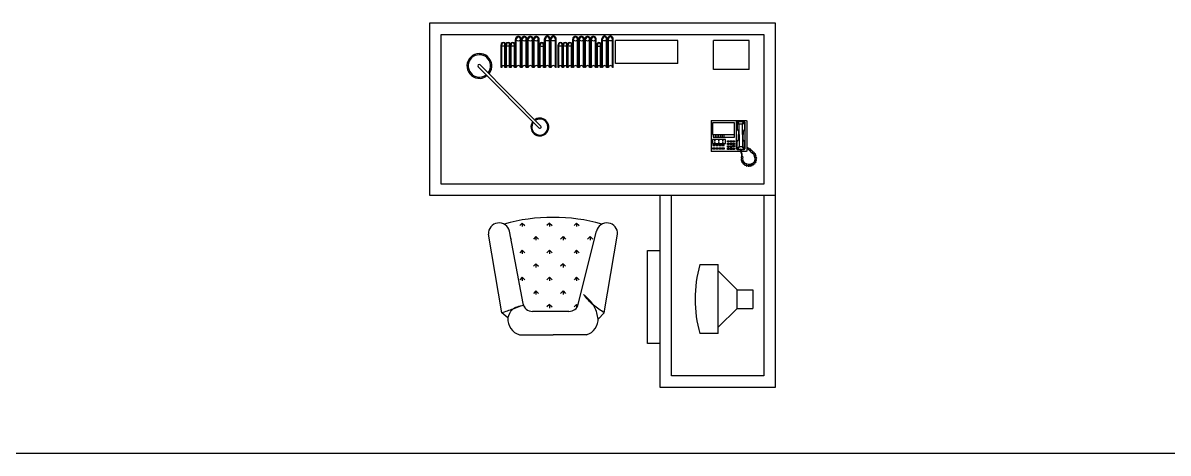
# Model space of a CAD drawing. Header units: millimetres. Extents: x 20731 to 81854, y 49951 to 93037.
# Drawn here: x 62658 to 68622, y 67193 to 69436 of the extents above; entities that cross this region are included whole.
import ezdxf

# ---------------------------------------------------------------- set-up
doc = ezdxf.new("R2010")
doc.units = ezdxf.units.MM
doc.layers.add('www.cad-blocks.net', color=7, linetype='Continuous')

# ---------------------------------------------------------------- blocks, each defined once
blk = doc.blocks.new('A$C260B75E0')
for p, q in [((0, 0), (0, 1800)), ((0, 1800), (900, 1800)), ((900, 1800), (900, 0)), ((900, 1800), (1900.5, 1800)), ((1900.5, 1800), (1900.5, 1200)), ((60, 1740), (840, 1740)), ((60, 60), (60, 1740)), ((840, 1740), (840, 60)), ((900, 1740), (1840.5, 1740)), ((1840.5, 1740), (1840.5, 1260)), ((1391, 1682.5), (1489, 1682.5)), ((1391, 1600.4), (1391, 1682.5)), ((1489, 1600.4), (1489, 1682.5)), ((242.2, 1663), (92.2, 1663)), ((92.2, 1663), (92.2, 1478)), ((242.2, 1663), (242.2, 1478)), ((1293.2, 1502.5), (1391, 1600.4)), ((1489, 1600.4), (1391, 1600.4)), ((1586.9, 1502.5), (1489, 1600.4)), ((1293.2, 1502.5), (1260, 1502.5)), ((1260, 1406.5), (1260, 1502.5)), ((1586.9, 1502.5), (1293.2, 1502.5)), ((1620, 1502.5), (1586.9, 1502.5)), ((1620, 1502.5), (1620, 1406.5)), ((242.2, 1478), (92.2, 1478)), ((212.2, 1293.1), (92.2, 1293.1)), ((92.2, 1293.1), (92.2, 967.8)), ((212.2, 1293.1), (212.2, 967.8)), ((1840.5, 1260), (900, 1260)), ((1900.5, 1200), (900, 1200)), ((1186.9, 1133.6), (1186.9, 1200)), ((1671.3, 1200), (1671.3, 1133.6)), ((1671.3, 1133.6), (1186.9, 1133.6)), ((233.1, 956.3), (84.8, 956.3)), ((85.4, 956.3), (85.4, 952.1)), ((212.2, 967.8), (92.2, 967.8)), ((1511.1, 909.1), (1101.7, 978.8)), ((233.1, 926.9), (82.9, 926.9)), ((233.1, 896), (82.9, 896)), ((233.1, 952.1), (84.6, 952.1)), ((233.1, 921.3), (84.6, 921.3)), ((233.1, 925.4), (84.8, 925.4)), ((233.1, 931), (85.1, 931)), ((233.1, 900.2), (85.1, 900.2)), ((85.4, 931), (85.4, 926.9)), ((85.4, 925.4), (85.4, 921.3)), ((85.4, 900.2), (85.4, 896)), ((1544.9, 877.4), (1511.1, 909.1)), ((233.1, 863.4), (85.8, 863.4)), ((233.1, 867.5), (85.9, 867.5)), ((233.1, 836.7), (85.9, 836.7)), ((233.1, 842.3), (86.3, 842.3)), ((86.5, 867.5), (86.5, 863.4)), ((86.5, 842.3), (86.5, 838.2)), ((233.1, 838.2), (86.5, 838.2)), ((86.5, 836.7), (86.5, 832.5)), ((115.5, 893.6), (115.5, 890.3)), ((233.1, 890.3), (115.5, 890.3)), ((115.5, 873.4), (115.5, 870.1)), ((233.1, 873.4), (115.5, 873.4)), ((233.1, 870.1), (115.5, 870.1)), ((233.1, 893.6), (115.6, 893.6)), ((1466.5, 773.9), (1086, 868.1)), ((1114.3, 835.9), (1127.6, 849.1)), ((1114.3, 835.9), (1127.6, 822.6)), ((1114.3, 835.9), (1133.1, 835.9)), ((233.1, 832.5), (85.8, 832.5)), ((233.1, 800.7), (85.8, 800.7)), ((233.1, 804.8), (85.9, 804.8)), ((233.1, 811.4), (86.3, 811.4)), ((233.1, 779.6), (86.3, 779.6)), ((86.5, 811.4), (86.5, 807.3)), ((233.1, 807.3), (86.5, 807.3)), ((86.5, 804.8), (86.5, 800.7)), ((86.5, 779.6), (86.5, 775.4)), ((233.1, 775.4), (86.5, 775.4)), ((1043.6, 765.2), (1056.8, 778.4)), ((1185, 765.2), (1198.3, 778.4)), ((1268.7, 822.9), (1269, 822.6)), ((1326.4, 765.2), (1339.7, 778.4)), ((1626.3, 816.4), (1626.3, 642.2)), ((233.1, 769.8), (85.8, 769.8)), ((233.1, 773.9), (85.9, 773.9)), ((233.1, 748.7), (86.3, 748.7)), ((86.5, 773.9), (86.5, 769.8)), ((86.5, 748.7), (86.5, 744.6)), ((233.1, 744.6), (86.5, 744.6)), ((233.1, 738.8), (113.8, 738.8)), ((233.1, 721.9), (114.2, 721.9)), ((114.4, 742.1), (114.4, 738.8)), ((233.1, 742.1), (114.4, 742.1)), ((114.4, 721.9), (114.4, 718.6)), ((233.1, 718.6), (114.4, 718.6)), ((114.4, 717.4), (114.4, 714.1)), ((233.1, 717.4), (114.4, 717.4)), ((1043.6, 765.2), (1056.8, 751.9)), ((1043.6, 765.2), (1062.3, 765.2)), ((1185, 765.2), (1198.3, 751.9)), ((1185, 765.2), (1203.8, 765.2)), ((1326.4, 765.2), (1339.7, 751.9)), ((1326.4, 765.2), (1345.2, 765.2)), ((1467.9, 765.2), (1474.1, 771.4)), ((1467.9, 765.2), (1481.1, 751.9)), ((1467.9, 765.2), (1484.7, 765.2)), ((1504.5, 725.4), (1504.5, 535.1)), ((233.1, 658.5), (84.8, 658.5)), ((85.4, 658.5), (85.4, 654.4)), ((233.1, 714.1), (113.8, 714.1)), ((233.1, 689.6), (113.8, 689.6)), ((233.1, 697.2), (114.2, 697.2)), ((233.1, 672.7), (114.2, 672.7)), ((114.4, 697.2), (114.4, 693.9)), ((233.1, 693.9), (114.4, 693.9)), ((114.4, 692.9), (114.4, 689.6)), ((233.1, 692.9), (114.4, 692.9)), ((114.4, 672.7), (114.4, 669.4)), ((233.1, 669.4), (114.4, 669.4)), ((1114.3, 694.5), (1127.6, 707.7)), ((1114.3, 694.5), (1127.6, 681.2)), ((1114.3, 694.5), (1133.1, 694.5)), ((1255.7, 694.5), (1269, 707.7)), ((1255.7, 694.5), (1269, 681.2)), ((1255.7, 694.5), (1274.5, 694.5)), ((1397.1, 694.5), (1410.4, 707.7)), ((1397.1, 694.5), (1410.4, 681.2)), ((1397.1, 694.5), (1415.9, 694.5)), ((233.1, 629.2), (82.9, 629.2)), ((233.1, 598.3), (82.9, 598.3)), ((233.1, 654.4), (84.6, 654.4)), ((233.1, 623.5), (84.6, 623.5)), ((233.1, 627.6), (84.8, 627.6)), ((233.1, 633.3), (85.1, 633.3)), ((233.1, 602.4), (85.1, 602.4)), ((85.4, 633.3), (85.4, 629.2)), ((85.4, 627.6), (85.4, 623.5)), ((85.4, 602.4), (85.4, 598.3)), ((1043.6, 623.7), (1056.8, 637)), ((1043.6, 623.7), (1056.8, 610.5)), ((1043.6, 623.7), (1062.3, 623.7)), ((1185, 623.7), (1198.3, 637)), ((1185, 623.7), (1198.3, 610.5)), ((1185, 623.7), (1203.8, 623.7)), ((1326.4, 623.7), (1339.7, 637)), ((1326.4, 623.7), (1339.7, 610.5)), ((1326.4, 623.7), (1345.2, 623.7)), ((1467.9, 623.7), (1481.1, 637)), ((1467.9, 623.7), (1481.1, 610.5)), ((1467.9, 623.7), (1486.6, 623.7)), ((1626.3, 468), (1626.3, 642.2)), ((233.1, 565.7), (85.8, 565.7)), ((233.1, 569.8), (85.9, 569.8)), ((233.1, 538.9), (85.9, 538.9)), ((233.1, 544.6), (86.3, 544.6)), ((86.5, 569.8), (86.5, 565.7)), ((86.5, 544.6), (86.5, 540.4)), ((233.1, 540.4), (86.5, 540.4)), ((86.5, 538.9), (86.5, 534.8)), ((115.5, 595.8), (115.5, 592.5)), ((233.1, 592.5), (115.5, 592.5)), ((233.1, 575.6), (115.5, 575.6)), ((115.5, 575.6), (115.5, 572.3)), ((233.1, 572.3), (115.5, 572.3)), ((233.1, 595.8), (115.6, 595.8)), ((218.8, 262.1), (538, 578.7)), ((228.7, 252.2), (547.9, 568.8)), ((1114.3, 553), (1127.6, 566.3)), ((1114.3, 553), (1127.6, 539.8)), ((1114.3, 553), (1133.1, 553)), ((1255.7, 553), (1269, 566.3)), ((1255.7, 553), (1269, 539.8)), ((1255.7, 553), (1274.5, 553)), ((1397.1, 553), (1410.4, 566.3)), ((1397.1, 553), (1410.4, 539.8)), ((1397.1, 553), (1415.9, 553)), ((233.1, 534.8), (85.8, 534.8)), ((233.1, 502.9), (85.8, 502.9)), ((233.1, 507.1), (85.9, 507.1)), ((233.1, 513.7), (86.3, 513.7)), ((233.1, 481.8), (86.3, 481.8)), ((86.5, 513.7), (86.5, 509.6)), ((233.1, 509.6), (86.5, 509.6)), ((86.5, 507.1), (86.5, 502.9)), ((86.5, 481.8), (86.5, 477.7)), ((233.1, 477.7), (86.5, 477.7)), ((1043.6, 482.3), (1056.8, 495.6)), ((1043.6, 482.3), (1056.8, 469.1)), ((1043.6, 482.3), (1062.3, 482.3)), ((1463.5, 486), (1086, 416.3)), ((1185, 482.3), (1198.3, 495.6)), ((1185, 482.3), (1198.3, 469.1)), ((1185, 482.3), (1203.8, 482.3)), ((1326.4, 482.3), (1339.7, 495.6)), ((1326.4, 482.3), (1339.7, 469.1)), ((1326.4, 482.3), (1345.2, 482.3)), ((1475.1, 489.6), (1481.1, 495.6)), ((233.1, 472.1), (85.8, 472.1)), ((233.1, 476.2), (85.9, 476.2)), ((233.1, 451), (86.3, 451)), ((86.5, 476.2), (86.5, 472.1)), ((86.5, 451), (86.5, 446.8)), ((233.1, 446.8), (86.5, 446.8)), ((233.1, 441.1), (113.8, 441.1)), ((233.1, 424.2), (114.2, 424.2)), ((114.4, 444.4), (114.4, 441.1)), ((233.1, 444.4), (114.4, 444.4)), ((114.4, 424.2), (114.4, 420.9)), ((233.1, 420.9), (114.4, 420.9)), ((114.4, 419.7), (114.4, 416.4)), ((233.1, 419.7), (114.4, 419.7)), ((1126.5, 423.8), (1127.6, 424.9)), ((233.1, 416.4), (113.8, 416.4)), ((233.1, 391.8), (113.8, 391.8)), ((233.1, 399.5), (114.2, 399.5)), ((233.1, 374.9), (114.2, 374.9)), ((114.4, 399.5), (114.4, 396.2)), ((233.1, 396.2), (114.4, 396.2)), ((114.4, 395.1), (114.4, 391.8)), ((233.1, 395.1), (114.4, 395.1)), ((114.4, 374.9), (114.4, 371.6)), ((233.1, 371.6), (114.4, 371.6)), ((1511.1, 375.3), (1101.7, 305.6)), ((1538.1, 407.3), (1511.1, 375.3)), ((840, 60), (60, 60)), ((900, 0), (0, 0))]:
    blk.add_line(p, q)
at = {"linetype": 'ByBlock'}
for p, q in [((661.2, 1673.8), (658, 1670.8)), ((658, 1670.8), (660.2, 1668)), ((667.8, 1671.4), (661.2, 1673.8)), ((661.8, 1661.8), (670.1, 1671)), ((669.7, 1682.9), (664.6, 1677.7)), ((664.6, 1677.7), (667.8, 1671.4)), ((676.9, 1681.7), (669.7, 1682.9)), ((670.1, 1671), (682.9, 1686.1)), ((678.3, 1691.3), (673.7, 1686.9)), ((673.7, 1686.9), (676.9, 1681.7)), ((683.4, 1689.5), (678.3, 1691.3)), ((689.6, 1698.6), (682.6, 1696.5)), ((682.6, 1696.5), (683.3, 1689.6)), ((683.3, 1686.3), (705.1, 1694)), ((692.1, 1691.9), (689.6, 1698.6)), ((697.2, 1700.9), (691.9, 1699.3)), ((691.9, 1699.3), (692.1, 1691.9)), ((701.9, 1696), (697.2, 1700.9)), ((707.6, 1703.4), (701.9, 1702.3)), ((701.9, 1702.3), (701.9, 1696)), ((705.1, 1694), (722.5, 1690.7)), ((709.7, 1696.3), (707.6, 1703.4)), ((713.2, 1702.3), (709.7, 1696.3)), ((717.8, 1701.4), (713.2, 1702.3)), ((717.6, 1694.2), (717.8, 1701.4)), ((723.8, 1699.7), (717.6, 1694.2)), ((722.5, 1690.7), (732.4, 1680.5)), ((728.5, 1697.9), (723.8, 1699.7)), ((726.4, 1691.2), (728.5, 1697.9)), ((732.6, 1694.4), (726.4, 1691.2)), ((732.4, 1680.5), (738.2, 1667.1)), ((735.4, 1691.4), (732.6, 1694.4)), ((732.6, 1684.9), (735.4, 1691.4)), ((738.9, 1687.7), (732.6, 1684.9)), ((736.1, 1679.2), (742.1, 1684)), ((743.1, 1679.9), (736.1, 1679.2)), ((742.1, 1684), (738.9, 1687.7)), ((740.3, 1670.8), (744.9, 1676.2)), ((746.5, 1670.6), (740.3, 1670.8)), ((744.9, 1676.2), (743.1, 1679.9)), ((747.7, 1666.2), (746.5, 1670.6)), ((508.9, 1648.6), (511.2, 1650.9)), ((508.9, 1468), (508.9, 1648.6)), ((511.2, 1650.9), (668.9, 1650.9)), ((512.3, 1636), (518.1, 1641.7)), ((512.3, 1601.7), (512.3, 1636)), ((513.5, 1633.7), (515.8, 1638.3)), ((513.5, 1606.3), (513.5, 1633.7)), ((528.4, 1628), (513.5, 1633.7)), ((528.4, 1612), (513.5, 1606.3)), ((515.8, 1638.3), (520.3, 1639.4)), ((518.1, 1641.7), (655.2, 1641.7)), ((520.3, 1639.4), (530.6, 1629.1)), ((520.3, 1639.4), (551.2, 1639.4)), ((520.3, 1600.6), (530.6, 1610.9)), ((530.6, 1629.1), (528.4, 1628)), ((528.4, 1628), (528.4, 1612)), ((530.6, 1610.9), (528.4, 1612)), ((582.1, 1629.1), (530.6, 1629.1)), ((582.1, 1610.9), (530.6, 1610.9)), ((551.2, 1639.4), (556.9, 1637.1)), ((556.9, 1637.1), (562.6, 1633.7)), ((562.6, 1633.7), (570.6, 1632.6)), ((570.6, 1632.6), (582.1, 1632.6)), ((603.8, 1632.6), (582.1, 1632.6)), ((582.1, 1629.1), (643.8, 1629.1)), ((582.1, 1610.9), (643.8, 1610.9)), ((611.8, 1633.7), (603.8, 1632.6)), ((617.5, 1637.1), (611.8, 1633.7)), ((623.2, 1639.4), (617.5, 1637.1)), ((654.1, 1639.4), (623.2, 1639.4)), ((654.1, 1639.4), (643.8, 1629.1)), ((643.8, 1629.1), (646.1, 1628)), ((643.8, 1610.9), (646.1, 1612)), ((654.1, 1600.6), (643.8, 1610.9)), ((646.1, 1628), (660.9, 1633.7)), ((646.1, 1628), (646.1, 1612)), ((646.1, 1612), (660.9, 1606.3)), ((650.9, 1657.7), (648.4, 1650.9)), ((654.1, 1660.9), (650.9, 1657.7)), ((652.9, 1650.9), (654.3, 1655.9)), ((656.4, 1663.4), (654.1, 1660.9)), ((658.7, 1638.3), (654.1, 1639.4)), ((654.3, 1655.9), (658, 1660.5)), ((656.8, 1669.6), (654.7, 1667.6)), ((654.7, 1667.6), (656.4, 1663.4)), ((655.2, 1641.7), (662.1, 1636)), ((660.2, 1668), (656.8, 1669.6)), ((666.7, 1623), (657.5, 1622.3)), ((657.5, 1622.3), (657.5, 1618.9)), ((657.5, 1618.9), (667.4, 1619)), ((658, 1660.5), (659.6, 1661.8)), ((660.9, 1633.7), (658.7, 1638.3)), ((659.6, 1661.8), (659.4, 1664.2)), ((659.4, 1664.2), (661.8, 1661.8)), ((660.9, 1622.5), (660.9, 1633.7)), ((660.9, 1606.3), (660.9, 1618.9)), ((662.1, 1636), (662.1, 1622.6)), ((662.1, 1618.9), (662.1, 1602.9)), ((674.1, 1624.6), (666.7, 1623)), ((667.4, 1619), (678.9, 1621.8)), ((668.9, 1650.9), (671.2, 1648.6)), ((671.2, 1648.6), (671.2, 1623.9)), ((671.2, 1619.9), (671.2, 1468)), ((685, 1627.3), (674.1, 1624.6)), ((678.9, 1621.8), (689.8, 1624.6)), ((690.5, 1628), (685, 1627.3)), ((689.8, 1624.6), (695.8, 1624.3)), ((696.5, 1627.8), (690.5, 1628)), ((695.8, 1624.3), (697.2, 1625)), ((699.5, 1632), (696.5, 1627.8)), ((697.2, 1625), (699.8, 1622.5)), ((704.9, 1631), (699.5, 1632)), ((699.8, 1622.5), (705.3, 1622)), ((719.4, 1632.2), (704.9, 1631)), ((705.3, 1622), (706.5, 1628.7)), ((706.5, 1628.7), (710.4, 1622.3)), ((710.4, 1622.3), (716.7, 1622.7)), ((716.7, 1622.7), (717.4, 1630.1)), ((717.4, 1630.1), (722.5, 1623.6)), ((730.6, 1641), (719.4, 1632.2)), ((722.5, 1623.6), (727.8, 1626.7)), ((727.8, 1626.7), (726.4, 1633.6)), ((726.4, 1633.6), (732.9, 1630.4)), ((737, 1653.3), (730.6, 1641)), ((732.9, 1630.4), (737, 1633.8)), ((737, 1633.8), (733.1, 1639.1)), ((733.1, 1639.1), (739.3, 1638.2)), ((738.2, 1667.1), (737, 1653.3)), ((742.1, 1642.6), (737.5, 1648.2)), ((737.5, 1648.2), (745.1, 1647.5)), ((739.3, 1638.2), (742.1, 1642.6)), ((740.3, 1663.7), (747.7, 1666.2)), ((747, 1662), (740.3, 1663.7)), ((740.3, 1655.3), (746.5, 1658.1)), ((746.5, 1652.3), (740.3, 1655.3)), ((745.1, 1647.5), (746.5, 1652.3)), ((746.5, 1658.1), (747, 1662)), ((518.1, 1597.1), (512.3, 1601.7)), ((513.5, 1606.3), (515.8, 1601.7)), ((515.8, 1601.7), (520.3, 1600.6)), ((656.4, 1597.1), (518.1, 1597.1)), ((520.3, 1600.6), (551.2, 1600.6)), ((521.5, 1586.9), (521.5, 1472.6)), ((582.1, 1586.9), (521.5, 1586.9)), ((551.2, 1600.6), (556.9, 1602.9)), ((556.9, 1602.9), (562.6, 1606.3)), ((562.6, 1606.3), (570.6, 1607.4)), ((570.6, 1607.4), (582.1, 1607.4)), ((603.8, 1607.4), (582.1, 1607.4)), ((582.1, 1472.6), (582.1, 1586.9)), ((584.4, 1586.9), (584.4, 1477.1)), ((595.8, 1586.9), (584.4, 1586.9)), ((595.8, 1477.1), (595.8, 1586.9)), ((611.8, 1606.3), (603.8, 1607.4)), ((617.5, 1602.9), (611.8, 1606.3)), ((614.1, 1586.9), (620.9, 1586.9)), ((614.1, 1577.7), (614.1, 1586.9)), ((620.9, 1577.7), (614.1, 1577.7)), ((614.1, 1573.1), (620.9, 1573.1)), ((614.1, 1564), (614.1, 1573.1)), ((620.9, 1564), (614.1, 1564)), ((614.1, 1559.4), (620.9, 1559.4)), ((614.1, 1550.3), (614.1, 1559.4)), ((623.2, 1600.6), (617.5, 1602.9)), ((620.9, 1586.9), (620.9, 1577.7)), ((620.9, 1573.1), (620.9, 1564)), ((620.9, 1559.4), (620.9, 1550.3)), ((654.1, 1600.6), (623.2, 1600.6)), ((626.6, 1586.9), (633.5, 1586.9)), ((626.6, 1577.7), (626.6, 1586.9)), ((633.5, 1577.7), (626.6, 1577.7)), ((626.6, 1573.1), (633.5, 1573.1)), ((626.6, 1564), (626.6, 1573.1)), ((633.5, 1564), (626.6, 1564)), ((626.6, 1559.4), (633.5, 1559.4)), ((626.6, 1550.3), (626.6, 1559.4)), ((633.5, 1586.9), (633.5, 1577.7)), ((633.5, 1573.1), (633.5, 1564)), ((633.5, 1559.4), (633.5, 1550.3)), ((639.2, 1577.7), (639.2, 1586.9)), ((639.2, 1586.9), (646.1, 1586.9)), ((646.1, 1577.7), (639.2, 1577.7)), ((640.4, 1573.1), (647.2, 1573.1)), ((640.4, 1564), (640.4, 1573.1)), ((647.2, 1564), (640.4, 1564)), ((640.4, 1559.4), (647.2, 1559.4)), ((640.4, 1550.3), (640.4, 1559.4)), ((646.1, 1586.9), (646.1, 1577.7)), ((647.2, 1573.1), (647.2, 1564)), ((647.2, 1559.4), (647.2, 1550.3)), ((652.9, 1577.7), (652.9, 1586.9)), ((652.9, 1586.9), (659.8, 1586.9)), ((659.8, 1577.7), (652.9, 1577.7)), ((652.9, 1573.1), (659.8, 1573.1)), ((652.9, 1564), (652.9, 1573.1)), ((659.8, 1564), (652.9, 1564)), ((652.9, 1559.4), (659.8, 1559.4)), ((652.9, 1550.3), (652.9, 1559.4)), ((658.7, 1601.7), (654.1, 1600.6)), ((662.1, 1602.9), (656.4, 1597.1)), ((660.9, 1606.3), (658.7, 1601.7)), ((659.8, 1586.9), (659.8, 1577.7)), ((659.8, 1573.1), (659.8, 1564)), ((659.8, 1559.4), (659.8, 1550.3)), ((584.4, 1532), (595.8, 1532)), ((584.4, 1522.8), (595.8, 1522.8)), ((584.4, 1513.7), (595.8, 1513.7)), ((584.4, 1504.6), (595.8, 1504.6)), ((584.4, 1495.4), (595.8, 1495.4)), ((628.9, 1540), (608.4, 1540)), ((608.4, 1540), (608.4, 1472.6)), ((614.1, 1528.6), (610.6, 1528.6)), ((610.6, 1528.6), (610.6, 1525.1)), ((610.6, 1525.1), (614.1, 1525.1)), ((614.1, 1508), (610.6, 1508)), ((610.6, 1508), (610.6, 1504.6)), ((610.6, 1504.6), (614.1, 1504.6)), ((620.9, 1550.3), (614.1, 1550.3)), ((614.1, 1525.1), (614.1, 1528.6)), ((614.1, 1504.6), (614.1, 1508)), ((623.2, 1528.6), (623.2, 1525.1)), ((626.6, 1528.6), (623.2, 1528.6)), ((623.2, 1525.1), (626.6, 1525.1)), ((626.6, 1508), (623.2, 1508)), ((623.2, 1508), (623.2, 1504.6)), ((623.2, 1504.6), (626.6, 1504.6)), ((633.5, 1550.3), (626.6, 1550.3)), ((626.6, 1525.1), (626.6, 1528.6)), ((626.6, 1504.6), (626.6, 1508)), ((628.9, 1472.6), (628.9, 1540)), ((634.6, 1533.1), (634.6, 1521.7)), ((639.2, 1533.1), (634.6, 1533.1)), ((634.6, 1521.7), (639.2, 1521.7)), ((639.2, 1517.1), (634.6, 1517.1)), ((634.6, 1517.1), (634.6, 1505.7)), ((634.6, 1505.7), (639.2, 1505.7)), ((639.2, 1501.1), (634.6, 1501.1)), ((634.6, 1501.1), (634.6, 1489.7)), ((639.2, 1521.7), (639.2, 1533.1)), ((639.2, 1505.7), (639.2, 1517.1)), ((639.2, 1489.7), (639.2, 1501.1)), ((647.2, 1550.3), (640.4, 1550.3)), ((651.8, 1521.7), (651.8, 1533.1)), ((651.8, 1533.1), (658.7, 1533.1)), ((658.7, 1521.7), (651.8, 1521.7)), ((651.8, 1505.7), (651.8, 1517.1)), ((651.8, 1517.1), (658.7, 1517.1)), ((658.7, 1505.7), (651.8, 1505.7)), ((651.8, 1489.7), (651.8, 1501.1)), ((651.8, 1501.1), (658.7, 1501.1)), ((659.8, 1550.3), (652.9, 1550.3)), ((658.7, 1533.1), (658.7, 1521.7)), ((658.7, 1517.1), (658.7, 1505.7)), ((658.7, 1501.1), (658.7, 1489.7)), ((508.9, 1468), (511.2, 1465.7)), ((511.2, 1465.7), (668.9, 1465.7)), ((521.5, 1472.6), (582.1, 1472.6)), ((584.4, 1486.3), (595.8, 1486.3)), ((584.4, 1477.1), (595.8, 1477.1)), ((608.4, 1472.6), (628.9, 1472.6)), ((614.1, 1487.4), (610.6, 1487.4)), ((610.6, 1487.4), (610.6, 1484)), ((610.6, 1484), (614.1, 1484)), ((614.1, 1484), (614.1, 1487.4)), ((623.2, 1487.4), (623.2, 1484)), ((626.6, 1487.4), (623.2, 1487.4)), ((623.2, 1484), (626.6, 1484)), ((626.6, 1484), (626.6, 1487.4)), ((634.6, 1489.7), (639.2, 1489.7)), ((639.2, 1485.1), (634.6, 1485.1)), ((634.6, 1485.1), (634.6, 1473.7)), ((634.6, 1473.7), (639.2, 1473.7)), ((639.2, 1473.7), (639.2, 1485.1)), ((658.7, 1489.7), (651.8, 1489.7)), ((651.8, 1473.7), (651.8, 1485.1)), ((651.8, 1485.1), (658.7, 1485.1)), ((658.7, 1473.7), (651.8, 1473.7)), ((658.7, 1485.1), (658.7, 1473.7)), ((668.9, 1465.7), (671.2, 1468))]:
    blk.add_line(p, q, dxfattribs=at)
at = {"ltscale": 10}
for p, q in [((233.1, 956.3), (233.1, 952.1)), ((233.1, 931), (233.1, 926.9)), ((233.1, 925.4), (233.1, 921.3)), ((233.1, 900.2), (233.1, 896)), ((233.1, 893.6), (233.1, 890.3)), ((233.1, 873.4), (233.1, 870.1)), ((233.1, 867.5), (233.1, 863.4)), ((233.1, 842.3), (233.1, 838.2)), ((233.1, 836.7), (233.1, 832.5)), ((233.1, 811.4), (233.1, 807.3)), ((233.1, 804.8), (233.1, 800.7)), ((233.1, 779.6), (233.1, 775.4)), ((233.1, 773.9), (233.1, 769.8)), ((233.1, 748.7), (233.1, 744.6)), ((233.1, 742.1), (233.1, 738.8)), ((233.1, 721.9), (233.1, 718.6)), ((233.1, 717.4), (233.1, 714.1)), ((233.1, 697.2), (233.1, 693.9)), ((233.1, 692.9), (233.1, 689.6)), ((233.1, 672.7), (233.1, 669.4)), ((233.1, 658.5), (233.1, 654.4)), ((233.1, 633.3), (233.1, 629.2)), ((233.1, 627.6), (233.1, 623.5)), ((233.1, 602.4), (233.1, 598.3)), ((233.1, 595.8), (233.1, 592.5)), ((233.1, 575.6), (233.1, 572.3)), ((233.1, 569.8), (233.1, 565.7)), ((233.1, 544.6), (233.1, 540.4)), ((233.1, 538.9), (233.1, 534.8)), ((233.1, 513.7), (233.1, 509.6)), ((233.1, 507.1), (233.1, 502.9)), ((233.1, 481.8), (233.1, 477.7)), ((233.1, 476.2), (233.1, 472.1)), ((233.1, 451), (233.1, 446.8)), ((233.1, 444.4), (233.1, 441.1)), ((233.1, 424.2), (233.1, 420.9)), ((233.1, 419.7), (233.1, 416.4)), ((233.1, 399.5), (233.1, 396.2)), ((233.1, 395.1), (233.1, 391.8)), ((233.1, 374.9), (233.1, 371.6))]:
    blk.add_line(p, q, dxfattribs=at)
for centre, radius, start, end in [((1440, 2069.5), 687, 254.81071, 285.18929), ((83.9, 941.6), 14.7, 86.36459, 275.915), ((1099, 922.8), 56.2, 87.16382, 256.64396), ((83.9, 910.7), 14.7, 86.36459, 275.915), ((83.9, 941.6), 10.6, 85.71401, 276.97427), ((83.9, 910.7), 10.6, 85.71401, 276.97427), ((71.1, 941.6), 21.1, 330.06049, 29.93951), ((71.1, 910.7), 21.1, 330.06049, 29.93951), ((1896, 654.1), 881.2, 163.98888, 180.77373), ((85, 852.8), 14.7, 86.36459, 275.915), ((85, 822), 14.7, 86.36459, 275.915), ((85, 852.8), 10.6, 85.71401, 276.97427), ((72.2, 852.9), 21.1, 330.06049, 29.93951), ((114.7, 881.8), 11.8, 85.20118, 275.915), ((114.7, 881.8), 8.48, 84.34214, 275.915), ((101.9, 881.8), 19.2, 334.08801, 25.99942), ((1544.9, 792.8), 84.6, 15.70753, 94.56266), ((85, 790.1), 14.7, 86.36459, 275.915), ((85, 822), 10.6, 85.71401, 276.97427), ((85, 790.1), 10.6, 85.71401, 276.97427), ((72.2, 822), 21.1, 330.06049, 29.93951), ((72.2, 790.1), 21.1, 330.06049, 29.93951), ((85, 759.2), 14.7, 86.36459, 275.915), ((85, 759.2), 10.6, 85.71401, 276.97427), ((72.2, 759.3), 21.1, 330.06049, 29.93951), ((113.2, 730.4), 11.8, 84.085, 275.915), ((113.2, 705.7), 11.8, 84.085, 275.915), ((113.2, 730.4), 8.48, 85.71401, 276.97427), ((100.8, 730.3), 19.2, 334.08801, 25.99942), ((1454.5, 725.4), 50, 0, 76.09579), ((83.9, 643.8), 14.7, 86.36459, 275.915), ((113.2, 681.1), 11.8, 84.085, 275.915), ((113.2, 705.7), 8.48, 85.71401, 276.97427), ((113.2, 681.1), 8.48, 85.71401, 276.97427), ((100.8, 705.6), 19.2, 334.08801, 25.99942), ((100.8, 681.1), 19.2, 334.08801, 25.99942), ((83.9, 612.9), 14.7, 86.36459, 275.915), ((83.9, 643.8), 10.6, 85.71401, 276.97427), ((83.9, 612.9), 10.6, 85.71401, 276.97427), ((71.1, 643.8), 21.1, 330.06049, 29.93951), ((71.1, 613), 21.1, 330.06049, 29.93951), ((542.9, 573.7), 46.3, 235.5107, 210.54145), ((542.9, 573.7), 41.7, 236.69419, 208.89361), ((1896, 630.3), 881.2, 179.22627, 196.01112), ((85, 555.1), 14.7, 86.36459, 275.915), ((85, 524.2), 14.7, 86.36459, 275.915), ((85, 555.1), 10.6, 85.71401, 276.97427), ((72.2, 555.1), 21.1, 330.06049, 29.93951), ((114.7, 584.1), 11.8, 85.20118, 275.915), ((114.7, 584.1), 8.48, 84.34214, 275.915), ((101.9, 584.1), 19.2, 334.08801, 25.99942), ((542.9, 573.7), 7, 315, 135), ((85, 492.4), 14.7, 86.36459, 275.915), ((85, 524.2), 10.6, 85.71401, 276.97427), ((85, 492.4), 10.6, 85.71401, 276.97427), ((72.2, 524.2), 21.1, 330.06049, 29.93951), ((72.2, 492.4), 21.1, 330.06049, 29.93951), ((1454.5, 535.1), 50, 280.45474, 0), ((85, 461.5), 14.7, 86.36459, 275.915), ((85, 461.5), 10.6, 85.71401, 276.97427), ((72.2, 461.5), 21.1, 330.06049, 29.93951), ((113.2, 432.6), 11.8, 84.085, 275.915), ((113.2, 407.9), 11.8, 84.085, 275.915), ((113.2, 432.6), 8.48, 85.71401, 276.97427), ((100.8, 432.6), 19.2, 334.08801, 25.99942), ((1544.9, 491.6), 84.6, 265.43734, 344.29247), ((113.2, 383.4), 11.8, 84.085, 275.915), ((113.2, 407.9), 8.48, 85.71401, 276.97427), ((113.2, 383.4), 8.48, 85.71401, 276.97427), ((100.8, 407.9), 19.2, 334.08801, 25.99942), ((100.8, 383.3), 19.2, 334.08801, 25.99942), ((1099, 361.7), 56.2, 103.35604, 272.83618), ((224.5, 258.9), 64.8, 52.98117, 35.22414), ((224.5, 258.9), 58.3, 53.87476, 34.12539), ((223.8, 257.2), 7, 135, 315)]:
    blk.add_arc(centre, radius, start, end)
for centre, radius, start, end in [((233.6, 941.6), 10.6, 93.05595, 266.94405), ((233.6, 910.7), 10.6, 93.05595, 266.94405), ((231.6, 881.8), 8.56, 80.31862, 279.68138), ((233.6, 852.9), 10.6, 93.05595, 266.94405), ((233.6, 822), 10.6, 93.05595, 266.94405), ((233.6, 790.1), 10.6, 93.05595, 266.94405), ((233.6, 759.3), 10.6, 93.05595, 266.94405), ((231.6, 730.4), 8.56, 80.31862, 279.68138), ((231.6, 705.7), 8.56, 80.31862, 279.68138), ((231.6, 681.1), 8.56, 80.31862, 279.68138), ((233.6, 643.8), 10.6, 93.05595, 266.94405), ((233.6, 613), 10.6, 93.05595, 266.94405), ((231.6, 584.1), 8.56, 80.31862, 279.68138), ((233.6, 555.1), 10.6, 93.05595, 266.94405), ((233.6, 524.2), 10.6, 93.05595, 266.94405), ((233.6, 492.4), 10.6, 93.05595, 266.94405), ((233.6, 461.5), 10.6, 93.05595, 266.94405), ((231.6, 432.6), 8.56, 80.31862, 279.68138), ((231.6, 407.9), 8.56, 80.31862, 279.68138), ((231.6, 383.4), 8.56, 80.31862, 279.68138)]:
    blk.add_arc(centre, radius, start, end, dxfattribs=at)
at = {"end_tangent": (-0.639769, -0.768567)}
blk.add_spline([(1511.1, 909.1), (1472.2, 853.5), (1416, 801.2)], degree=3, dxfattribs=at)
for points in [[(1544.9, 877.4), (1481.5, 858.9), (1427.3, 813.7), (1416, 801.2)], [(1511.1, 375.3), (1490, 435.2), (1471.2, 488)], [(1538.1, 407.3), (1493.9, 430.5), (1472.1, 488.4)]]:
    blk.add_spline(points, degree=3)
blk = doc.blocks.new('FORMAT')
at = {"layer": 'www.cad-blocks.net', "color": 155, "true_color": 0x546d8e}
blk.add_line((26338.8, 67192.6), (81853.7, 67192.6), dxfattribs=at)

msp = doc.modelspace()

# ---------------------------------------------------------------- block references
msp.add_blockref('FORMAT', (0, 0))
at = {"rotation": 270}
msp.add_blockref('A$C260B75E0', (64776.6, 69435.7), dxfattribs=at)

doc.saveas('drawing.dxf')
